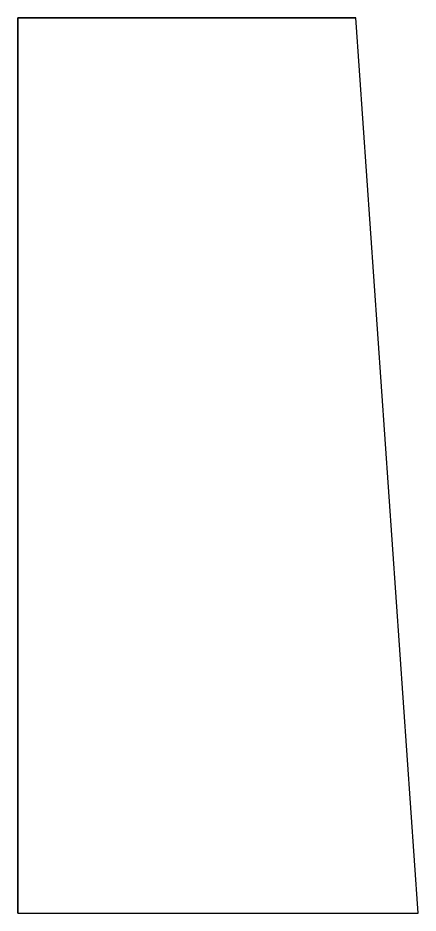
# Model space of a CAD drawing. Header units: inches. Extents: x -5096374 to -5070857, y -3259973 to -3243900.
# Drawn here: x -5090041.5 to -5089879.4, y -3258105.3 to -3257742.7 of the extents above; entities that cross this region are included whole.
import ezdxf

# ---------------------------------------------------------------- set-up
doc = ezdxf.new("R2010")
doc.units = ezdxf.units.IN
doc.header["$LTSCALE"] = 2
doc.header["$MEASUREMENT"] = 0
doc.layers.get('0').update_dxf_attribs({"linetype": 'CONTINUOUS'})

msp = doc.modelspace()

# ---------------------------------------------------------------- linework, layer by layer
at = {"ltscale": 0.5}
for p, q in [((-5090041.49, -3258105.3), (-5090041.49, -3257742.7)), ((-5090041.49, -3257742.7), (-5089904.65, -3257742.7)), ((-5089879.37, -3258105.3), (-5089904.65, -3257742.7)), ((-5090041.49, -3258105.3), (-5089879.37, -3258105.3))]:
    msp.add_line(p, q, dxfattribs=at)
msp.add_lwpolyline([(-5089904.65, -3257742.7), (-5090041.49, -3257742.7), (-5090041.49, -3258105.3), (-5089879.37, -3258105.3)], close=True, dxfattribs=at)

doc.saveas('drawing.dxf')
